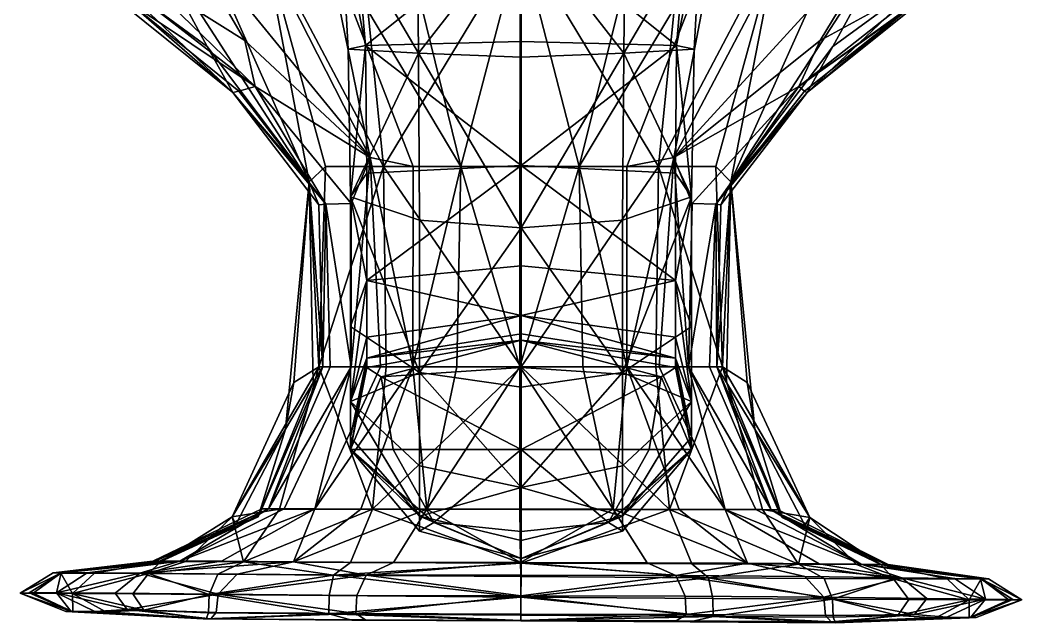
# Model space of a CAD drawing. Extents: x -114 to 115, y -117 to 399.
# Drawn here: x -82.6 to 82.6, y -116.7 to -17.3 of the extents above; entities that cross this region are included whole.
import ezdxf

# ---------------------------------------------------------------- set-up
doc = ezdxf.new("R2010")
doc.units = 0

msp = doc.modelspace()

# ---------------------------------------------------------------- linework, layer by layer
for points in [[(-67.986603, -9.791856, 30.166765), (-63.958908, 0.946585, 60.791763), (-51.771652, -21.704683, 32.948952)], [(-34.936455, -44.01915, 42.654297), (-63.958908, 0.946585, 60.791763), (-53.311531, -2.753793, 72.4916)], [(-34.936455, -44.01915, 42.654297), (-51.771652, -21.704683, 32.948952), (-63.958908, 0.946585, 60.791763)], [(-62.940247, -9.775949, -56.202873), (-45.552879, -20.686113, -60.805153), (-57.686508, 0.145743, -77.430885)], [(-24.865837, -39.960831, -68.471596), (-57.686508, 0.145743, -77.430885), (-45.552879, -20.686113, -60.805153)], [(-24.865837, -39.960831, -68.471596), (-43.760002, -2.953996, -84.325294), (-57.686508, 0.145743, -77.430885)], [(25.178846, -39.960815, -68.471611), (61.96455, 0.145743, -77.430885), (44.673218, -2.953996, -84.325294)], [(25.178846, -39.960815, -68.471611), (49.302681, -20.686098, -60.805153), (61.96455, 0.145743, -77.430885)], [(34.60144, -44.01915, 42.654297), (63.757015, 0.946585, 60.791763), (51.418335, -21.704683, 32.948952)], [(34.60144, -44.01915, 42.654297), (53.130806, -2.753793, 72.4916), (63.757015, 0.946585, 60.791763)], [(69.275421, -9.775949, -56.202873), (61.96455, 0.145743, -77.430885), (49.302681, -20.686098, -60.805153)], [(67.674797, -9.791856, 30.166769), (51.418335, -21.704683, 32.948952), (63.757015, 0.946585, 60.791763)], [(-25.640217, -21.509142, 56.011833), (-29.69175, -1.052636, 71.161079), (-27.400951, -1.052636, 56.055855)], [(-25.640217, -21.509142, 56.011833), (-28.517925, -22.152636, 71.039177), (-29.69175, -1.052636, 71.161079)], [(-16.941032, -22.796144, 86.066528), (-29.69175, -1.052636, 71.161079), (-28.517925, -22.152636, 71.039177)], [(-16.941032, -22.796144, 86.066528), (-17.136669, -1.052636, 86.266304), (-29.69175, -1.052636, 71.161079)], [(-25.640217, -21.509142, 56.011833), (-27.400951, -1.052636, 56.055855), (0.000002, -1.052636, 51.020775)], [(-25.640217, -21.509142, 56.011833), (0.000002, -1.052636, 51.020775), (0.000002, -20.865633, 51.054634)], [(-16.941032, -22.796144, 86.066528), (0.000002, -1.052636, 91.301376), (-17.136669, -1.052636, 86.266304)], [(-16.941032, -22.796144, 86.066528), (0.000002, -23.439653, 91.02372), (0.000002, -1.052636, 91.301376)], [(25.640221, -21.509142, 56.011833), (0.000002, -1.052636, 51.020775), (27.400955, -1.052636, 56.055855)], [(25.640221, -21.509142, 56.011833), (0.000002, -20.865633, 51.054634), (0.000002, -1.052636, 51.020775)], [(16.941036, -22.79616, 86.066528), (0.000002, -1.052636, 91.301376), (0.000002, -23.439653, 91.02372)], [(16.941036, -22.79616, 86.066528), (17.136673, -1.052636, 86.266304), (0.000002, -1.052636, 91.301376)], [(16.941036, -22.79616, 86.066528), (29.691751, -1.052636, 71.161079), (17.136673, -1.052636, 86.266304)], [(16.941036, -22.79616, 86.066528), (28.517927, -22.152636, 71.039177), (29.691751, -1.052636, 71.161079)], [(25.640221, -21.509142, 56.011833), (29.691751, -1.052636, 71.161079), (28.517927, -22.152636, 71.039177)], [(25.640221, -21.509142, 56.011833), (27.400955, -1.052636, 56.055855), (29.691751, -1.052636, 71.161079)], [(-34.936455, -44.01915, 42.654297), (-53.311531, -2.753793, 72.4916), (-42.511429, -3.98726, 91.37249)], [(-24.865837, -39.960831, -68.471596), (-32.281612, -3.98726, -86.623436), (-43.760002, -2.953996, -84.325294)], [(25.178846, -39.960815, -68.471611), (44.673218, -2.953996, -84.325294), (32.073208, -3.98726, -86.623436)], [(34.60144, -44.01915, 42.654297), (42.407227, -3.98726, 91.372498), (53.130806, -2.753793, 72.4916)], [(-22.704212, -41.467758, 94.939468), (-42.511429, -3.98726, 91.37249), (-26.445335, -3.987252, 108.226051)], [(-34.936455, -44.01915, 42.654297), (-42.511429, -3.98726, 91.37249), (-32.254761, -41.467758, 75.552765)], [(-22.704212, -41.467758, 94.939468), (-32.254761, -41.467758, 75.552765), (-42.511429, -3.98726, 91.37249)], [(-9.917747, -41.467758, -76.856255), (-19.110088, -3.987252, -86.623436), (-32.281612, -3.98726, -86.623436)], [(-9.917747, -41.467758, -76.856255), (-32.281612, -3.98726, -86.623436), (-17.784542, -41.467758, -76.856255)], [(-24.865837, -39.960831, -68.471596), (-17.784542, -41.467758, -76.856255), (-32.281612, -3.98726, -86.623436)], [(-22.704212, -41.467758, 94.939468), (-26.445335, -3.987252, 108.226051), (0.000002, -3.987245, 113.843903)], [(-22.704212, -41.467758, 94.939468), (0.000002, -3.987245, 113.843903), (-0.0005, -41.467758, 100.6548)], [(-9.917747, -41.467758, -76.856255), (-0.1042, -3.98726, -86.623436), (-19.110088, -3.987252, -86.623436)], [(-9.917747, -41.467758, -76.856255), (-0.182642, -41.467758, -76.856255), (-0.1042, -3.98726, -86.623436)], [(9.55246, -41.467758, -76.856255), (-0.1042, -3.98726, -86.623436), (-0.182642, -41.467758, -76.856255)], [(9.55246, -41.467758, -76.856255), (18.901688, -3.987252, -86.623436), (-0.1042, -3.98726, -86.623436)], [(22.67716, -41.467743, 94.939468), (-0.0005, -41.467758, 100.6548), (0.000002, -3.987245, 113.843903)], [(22.67716, -41.467743, 94.939468), (0.000002, -3.987245, 113.843903), (26.419289, -3.987252, 108.226051)], [(9.55246, -41.467758, -76.856255), (32.073208, -3.98726, -86.623436), (18.901688, -3.987252, -86.623436)], [(9.55246, -41.467758, -76.856255), (17.419256, -41.467758, -76.856255), (32.073208, -3.98726, -86.623436)], [(25.178846, -39.960815, -68.471611), (32.073208, -3.98726, -86.623436), (17.419256, -41.467758, -76.856255)], [(22.67716, -41.467743, 94.939468), (26.419289, -3.987252, 108.226051), (42.407227, -3.98726, 91.372498)], [(22.67716, -41.467743, 94.939468), (42.407227, -3.98726, 91.372498), (32.097458, -41.467758, 75.552773)], [(34.60144, -44.01915, 42.654297), (32.097458, -41.467758, 75.552773), (42.407227, -3.98726, 91.372498)], [(-67.986603, -9.791856, 30.166765), (-47.563583, -29.275286, 2.413481), (-65.703171, -14.707017, 1.813986)], [(-67.986603, -9.791856, 30.166765), (-51.771652, -21.704683, 32.948952), (-47.563583, -29.275286, 2.413481)], [(-62.940247, -9.775949, -56.202873), (-63.614647, -12.982881, -44.860825), (-43.843048, -28.300219, -44.945259)], [(-62.940247, -9.775949, -56.202873), (-43.843048, -28.300219, -44.945259), (-45.552879, -20.686113, -60.805153)], [(69.275421, -9.775949, -56.202873), (45.825768, -28.300219, -44.945274), (67.372581, -12.982865, -44.860832)], [(69.275421, -9.775949, -56.202873), (49.302681, -20.686098, -60.805153), (45.825768, -28.300219, -44.945274)], [(67.674797, -9.791856, 30.166769), (47.159798, -29.27527, 2.413481), (51.418335, -21.704683, 32.948952)], [(67.674797, -9.791856, 30.166769), (65.357986, -14.707002, 1.813993), (47.159798, -29.27527, 2.413481)], [(-64.761452, -14.362687, -26.146639), (-43.843048, -28.300219, -44.945259), (-63.614647, -12.982881, -44.860825)], [(65.274574, -14.362672, -26.146639), (67.372581, -12.982865, -44.860832), (45.825768, -28.300219, -44.945274)], [(-64.761452, -14.362687, -26.146639), (-65.703171, -14.707017, 1.813986), (-47.563583, -29.275286, 2.413481)], [(-64.761452, -14.362687, -26.146639), (-46.524216, -29.046633, -25.367105), (-43.843048, -28.300219, -44.945259)], [(-64.761452, -14.362687, -26.146639), (-47.563583, -29.275286, 2.413481), (-46.524216, -29.046633, -25.367105)], [(65.274574, -14.362672, -26.146639), (45.825768, -28.300219, -44.945274), (46.717056, -29.046618, -25.367113)], [(65.274574, -14.362672, -26.146639), (46.717056, -29.046618, -25.367113), (47.159798, -29.27527, 2.413481)], [(65.274574, -14.362672, -26.146639), (47.159798, -29.27527, 2.413481), (65.357986, -14.707002, 1.813993)], [(-24.865837, -39.960831, -68.471596), (-45.552879, -20.686113, -60.805153), (-43.843048, -28.300219, -44.945259)], [(-25.640217, -21.509142, 56.011833), (0.000002, -20.865633, 51.054634), (0.000002, -41.304596, 51.156189)], [(25.640221, -21.509142, 56.011833), (0.000002, -41.304596, 51.156189), (0.000002, -20.865633, 51.054634)], [(25.178846, -39.960815, -68.471611), (45.825768, -28.300219, -44.945274), (49.302681, -20.686098, -60.805153)], [(-34.936455, -44.01915, 42.654297), (-47.563583, -29.275286, 2.413481), (-51.771652, -21.704683, 32.948952)], [(-25.640217, -21.509142, 56.011833), (-28.126652, -46.452637, 70.67347), (-28.517925, -22.152636, 71.039177)], [(-16.941032, -22.796144, 86.066528), (-28.517925, -22.152636, 71.039177), (-28.126652, -46.452637, 70.67347)], [(-25.640217, -21.509142, 56.011833), (-25.44458, -42.591629, 56.035511), (-28.126652, -46.452637, 70.67347)], [(-16.941032, -22.796144, 86.066528), (-28.126652, -46.452637, 70.67347), (-16.745392, -50.313644, 85.311432)], [(-25.640217, -21.509142, 56.011833), (0.000002, -41.304596, 51.156189), (-25.44458, -42.591629, 56.035511)], [(-16.941032, -22.796144, 86.066528), (0.000002, -51.600662, 90.190758), (0.000002, -23.439653, 91.02372)], [(-16.941032, -22.796144, 86.066528), (-16.745392, -50.313644, 85.311432), (0.000002, -51.600662, 90.190758)], [(25.640221, -21.509142, 56.011833), (25.444582, -42.591614, 56.035511), (0.000002, -41.304596, 51.156189)], [(16.941036, -22.79616, 86.066528), (0.000002, -51.600662, 90.190758), (16.745398, -50.313644, 85.311432)], [(16.941036, -22.79616, 86.066528), (0.000002, -23.439653, 91.02372), (0.000002, -51.600662, 90.190758)], [(16.941036, -22.79616, 86.066528), (16.745398, -50.313644, 85.311432), (28.126654, -46.452621, 70.673477)], [(16.941036, -22.79616, 86.066528), (28.126654, -46.452621, 70.673477), (28.517927, -22.152636, 71.039177)], [(25.640221, -21.509142, 56.011833), (28.126654, -46.452621, 70.673477), (25.444582, -42.591614, 56.035511)], [(25.640221, -21.509142, 56.011833), (28.517927, -22.152636, 71.039177), (28.126654, -46.452621, 70.673477)], [(34.60144, -44.01915, 42.654297), (51.418335, -21.704683, 32.948952), (47.159798, -29.27527, 2.413481)], [(-32.224953, -47.667862, -26.442247), (-46.524216, -29.046633, -25.367105), (-47.563583, -29.275286, 2.413481)], [(-34.936455, -44.01915, 42.654297), (-33.34914, -47.789764, 3.636595), (-47.563583, -29.275286, 2.413481)], [(-32.224953, -47.667862, -26.442247), (-47.563583, -29.275286, 2.413481), (-33.34914, -47.789764, 3.636595)], [(-32.224953, -47.667862, -26.442247), (-43.843048, -28.300219, -44.945259), (-46.524216, -29.046633, -25.367105)], [(-24.865837, -39.960831, -68.471596), (-43.843048, -28.300219, -44.945259), (-28.022247, -47.546005, -49.362679)], [(-32.224953, -47.667862, -26.442247), (-28.022247, -47.546005, -49.362679), (-43.843048, -28.300219, -44.945259)], [(25.178846, -39.960815, -68.471611), (28.204742, -47.546005, -49.362679), (45.825768, -28.300219, -44.945274)], [(32.109131, -47.667877, -26.442255), (45.825768, -28.300219, -44.945274), (28.204742, -47.546005, -49.362679)], [(32.109131, -47.667877, -26.442255), (46.717056, -29.046618, -25.367113), (45.825768, -28.300219, -44.945274)], [(32.109131, -47.667877, -26.442255), (47.159798, -29.27527, 2.413481), (46.717056, -29.046618, -25.367113)], [(32.109131, -47.667877, -26.442255), (32.935005, -47.789749, 3.636587), (47.159798, -29.27527, 2.413481)], [(34.60144, -44.01915, 42.654297), (47.159798, -29.27527, 2.413481), (32.935005, -47.789749, 3.636587)], [(-24.865837, -39.960831, -68.471596), (-28.034966, -74.486206, -59.196129), (-23.190495, -74.486191, -82.540886)], [(-24.865837, -39.960831, -68.471596), (-28.022247, -47.546005, -49.362679), (-28.034966, -74.486206, -59.196129)], [(-25.444576, -60.275909, 54.163071), (-25.44458, -42.591629, 56.035511), (0.000002, -41.304596, 51.156189)], [(-25.444576, -60.275909, 54.163071), (0.000002, -41.304596, 51.156189), (0.000002, -57.863541, 50.5401)], [(-24.865837, -39.960831, -68.471596), (-17.83176, -74.486191, -90.322472), (-17.784542, -41.467758, -76.856255)], [(-24.865837, -39.960831, -68.471596), (-23.190495, -74.486191, -82.540886), (-17.83176, -74.486191, -90.322472)], [(25.444582, -60.275894, 54.163078), (0.000002, -41.304596, 51.156189), (25.444582, -42.591614, 56.035511)], [(25.444582, -60.275894, 54.163078), (0.000002, -57.863541, 50.5401), (0.000002, -41.304596, 51.156189)], [(25.178846, -39.960815, -68.471611), (17.412628, -74.486191, -90.322472), (22.771362, -74.486191, -82.540886)], [(25.178846, -39.960815, -68.471611), (17.419256, -41.467758, -76.856255), (17.412628, -74.486191, -90.322472)], [(25.178846, -39.960815, -68.471611), (22.771362, -74.486191, -82.540886), (27.615831, -74.486206, -59.196129)], [(25.178846, -39.960815, -68.471611), (27.615831, -74.486206, -59.196129), (28.204742, -47.546005, -49.362679)], [(-34.936455, -44.01915, 42.654297), (-32.254761, -41.467758, 75.552765), (-33.343906, -74.486176, 80.68602)], [(-22.704212, -41.467758, 94.939468), (-33.343906, -74.486176, 80.68602), (-32.254761, -41.467758, 75.552765)], [(-22.704212, -41.467758, 94.939468), (-22.255215, -74.486176, 98.124458), (-33.343906, -74.486176, 80.68602)], [(-25.444576, -60.275909, 54.163071), (-28.126652, -46.452637, 70.67347), (-25.44458, -42.591629, 56.035511)], [(-22.704212, -41.467758, 94.939468), (-0.002003, -74.486191, 103.937271), (-22.255215, -74.486176, 98.124458)], [(-22.704212, -41.467758, 94.939468), (-0.0005, -41.467758, 100.6548), (-0.002003, -74.486191, 103.937271)], [(-9.917747, -41.467758, -76.856255), (-17.83176, -74.486191, -90.322472), (-10.618279, -74.486176, -90.322472)], [(-9.917747, -41.467758, -76.856255), (-17.784542, -41.467758, -76.856255), (-17.83176, -74.486191, -90.322472)], [(-9.917747, -41.467758, -76.856255), (-10.618279, -74.486176, -90.322472), (-0.209566, -74.486191, -90.322472)], [(-9.917747, -41.467758, -76.856255), (-0.209566, -74.486191, -90.322472), (-0.182642, -41.467758, -76.856255)], [(9.55246, -41.467758, -76.856255), (-0.209566, -74.486191, -90.322472), (10.199148, -74.486176, -90.322472)], [(9.55246, -41.467758, -76.856255), (-0.182642, -41.467758, -76.856255), (-0.209566, -74.486191, -90.322472)], [(22.67716, -41.467743, 94.939468), (-0.002003, -74.486191, 103.937271), (-0.0005, -41.467758, 100.6548)], [(22.67716, -41.467743, 94.939468), (22.225157, -74.486176, 98.124458), (-0.002003, -74.486191, 103.937271)], [(9.55246, -41.467758, -76.856255), (17.412628, -74.486191, -90.322472), (17.419256, -41.467758, -76.856255)], [(9.55246, -41.467758, -76.856255), (10.199148, -74.486176, -90.322472), (17.412628, -74.486191, -90.322472)], [(22.67716, -41.467743, 94.939468), (33.235703, -74.486176, 80.68602), (22.225157, -74.486176, 98.124458)], [(22.67716, -41.467743, 94.939468), (32.097458, -41.467758, 75.552773), (33.235703, -74.486176, 80.68602)], [(25.444582, -60.275894, 54.163078), (25.444582, -42.591614, 56.035511), (28.126654, -46.452621, 70.673477)], [(34.60144, -44.01915, 42.654297), (33.235703, -74.486176, 80.68602), (32.097458, -41.467758, 75.552773)], [(-34.936455, -44.01915, 42.654297), (-38.843468, -84.748642, 47.7174), (-34.272823, -77.051804, 29.050688)], [(-34.936455, -44.01915, 42.654297), (-37.472015, -77.051788, 60.818233), (-38.843468, -84.748642, 47.7174)], [(-34.936455, -44.01915, 42.654297), (-33.343906, -74.486176, 80.68602), (-37.472015, -77.051788, 60.818233)], [(-34.936455, -44.01915, 42.654297), (-32.698483, -74.486176, 2.469145), (-33.34914, -47.789764, 3.636595)], [(-34.936455, -44.01915, 42.654297), (-34.272823, -77.051804, 29.050688), (-32.698483, -74.486176, 2.469145)], [(34.60144, -44.01915, 42.654297), (32.279354, -74.486176, 2.469145), (33.887951, -77.051788, 29.050688)], [(34.60144, -44.01915, 42.654297), (32.935005, -47.789749, 3.636587), (32.279354, -74.486176, 2.469145)], [(34.60144, -44.01915, 42.654297), (37.268234, -77.051788, 60.818233), (33.235703, -74.486176, 80.68602)], [(34.60144, -44.01915, 42.654297), (33.887951, -77.051788, 29.050688), (38.561378, -84.748642, 47.7174)], [(34.60144, -44.01915, 42.654297), (38.561378, -84.748642, 47.7174), (37.268234, -77.051788, 60.818233)], [(-32.224953, -47.667862, -26.442247), (-33.34914, -47.789764, 3.636595), (-32.698483, -74.486176, 2.469145)], [(-32.224953, -47.667862, -26.442247), (-32.698483, -74.486176, 2.469145), (-31.494514, -74.486191, -28.216646)], [(-32.224953, -47.667862, -26.442247), (-28.034966, -74.486206, -59.196129), (-28.022247, -47.546005, -49.362679)], [(-32.224953, -47.667862, -26.442247), (-31.494514, -74.486191, -28.216646), (-28.034966, -74.486206, -59.196129)], [(-25.444576, -60.275909, 54.163071), (-28.126648, -67.836304, 67.233177), (-28.126652, -46.452637, 70.67347)], [(-16.745392, -75.396713, 80.303284), (-28.126652, -46.452637, 70.67347), (-28.126648, -67.836304, 67.233177)], [(-16.745392, -75.396713, 80.303284), (-16.745392, -50.313644, 85.311432), (-28.126652, -46.452637, 70.67347)], [(16.745398, -75.396713, 80.303284), (28.126654, -46.452621, 70.673477), (16.745398, -50.313644, 85.311432)], [(16.745398, -75.396713, 80.303284), (28.126654, -67.836304, 67.233177), (28.126654, -46.452621, 70.673477)], [(25.444582, -60.275894, 54.163078), (28.126654, -46.452621, 70.673477), (28.126654, -67.836304, 67.233177)], [(32.109131, -47.667877, -26.442255), (28.204742, -47.546005, -49.362679), (27.615831, -74.486206, -59.196129)], [(32.109131, -47.667877, -26.442255), (27.615831, -74.486206, -59.196129), (31.07538, -74.486191, -28.216646)], [(32.109131, -47.667877, -26.442255), (31.07538, -74.486191, -28.216646), (32.279354, -74.486176, 2.469145)], [(32.109131, -47.667877, -26.442255), (32.279354, -74.486176, 2.469145), (32.935005, -47.789749, 3.636587)], [(-16.745392, -75.396713, 80.303284), (0.000002, -51.600662, 90.190758), (-16.745392, -50.313644, 85.311432)], [(16.745398, -75.396713, 80.303284), (16.745398, -50.313644, 85.311432), (0.000002, -51.600662, 90.190758)], [(-16.745392, -75.396713, 80.303284), (0.000002, -77.809067, 83.926254), (0.000002, -51.600662, 90.190758)], [(16.745398, -75.396713, 80.303284), (0.000002, -51.600662, 90.190758), (0.000002, -77.809067, 83.926254)], [(-25.444576, -60.275909, 54.163071), (0.000002, -57.863541, 50.5401), (0, -66.036316, 48.421005)], [(25.444582, -60.275894, 54.163078), (0, -66.036316, 48.421005), (0.000002, -57.863541, 50.5401)], [(-25.444576, -60.275909, 54.163071), (-28.126648, -80.187286, 57.887497), (-28.126648, -67.836304, 67.233177)], [(-25.444576, -60.275909, 54.163071), (-25.44458, -69.574081, 50.787628), (-28.126648, -80.187286, 57.887497)], [(-25.444576, -60.275909, 54.163071), (0, -66.036316, 48.421005), (-25.44458, -69.574081, 50.787628)], [(25.444582, -60.275894, 54.163078), (25.444582, -69.574081, 50.787636), (0, -66.036316, 48.421005)], [(25.444582, -60.275894, 54.163078), (28.126652, -80.187302, 57.887505), (25.444582, -69.574081, 50.787636)], [(25.444582, -60.275894, 54.163078), (28.126654, -67.836304, 67.233177), (28.126652, -80.187302, 57.887505)], [(-25.44458, -73.054245, 41.168732), (0, -66.036316, 48.421005), (0, -69.034653, 39.980583)], [(-25.44458, -73.054245, 41.168732), (-25.44458, -69.574081, 50.787628), (0, -66.036316, 48.421005)], [(25.44458, -73.054245, 41.168732), (0, -66.036316, 48.421005), (25.444582, -69.574081, 50.787636)], [(25.44458, -73.054245, 41.168732), (0, -69.034653, 39.980583), (0, -66.036316, 48.421005)], [(-16.745392, -75.396713, 80.303284), (-28.126648, -67.836304, 67.233177), (-28.126648, -80.187286, 57.887497)], [(-25.44458, -73.054245, 41.168732), (0, -69.034653, 39.980583), (0, -70.070129, 20.400476)], [(25.44458, -73.054245, 41.168732), (0, -70.070129, 20.400476), (0, -69.034653, 39.980583)], [(16.745398, -75.396713, 80.303284), (28.126652, -80.187302, 57.887505), (28.126654, -67.836304, 67.233177)], [(-25.44458, -73.054245, 41.168732), (-28.126648, -80.187286, 57.887497), (-25.44458, -69.574081, 50.787628)], [(-25.44458, -73.054245, 41.168732), (0, -70.070129, 20.400476), (-25.44458, -74.571594, 20.410154)], [(-23.100689, -76.108154, 3.646757), (-25.44458, -74.571594, 20.410154), (0, -70.070129, 20.400476)], [(-23.100689, -76.108154, 3.646757), (0, -70.070129, 20.400476), (0.000002, -74.612152, 1.547705)], [(25.44458, -73.054245, 41.168732), (25.444582, -74.571609, 20.410158), (0, -70.070129, 20.400476)], [(23.100695, -76.108154, 3.646757), (0, -70.070129, 20.400476), (25.444582, -74.571609, 20.410158)], [(23.100695, -76.108154, 3.646757), (0.000002, -74.612152, 1.547705), (0, -70.070129, 20.400476)], [(25.44458, -73.054245, 41.168732), (25.444582, -69.574081, 50.787636), (28.126652, -80.187302, 57.887505)], [(-25.44458, -73.054245, 41.168732), (-28.126648, -86.076813, 42.376236), (-28.126648, -80.187286, 57.887497)], [(-25.44458, -73.054245, 41.168732), (-28.126648, -88.076019, 20.439192), (-28.126648, -86.076813, 42.376236)], [(-25.44458, -73.054245, 41.168732), (-25.44458, -74.571594, 20.410154), (-28.126648, -88.076019, 20.439192)], [(25.44458, -73.054245, 41.168732), (28.126652, -80.187302, 57.887505), (28.126654, -86.076828, 42.376244)], [(25.44458, -73.054245, 41.168732), (28.126654, -88.076035, 20.439196), (25.444582, -74.571609, 20.410158)], [(25.44458, -73.054245, 41.168732), (28.126654, -86.076828, 42.376244), (28.126654, -88.076035, 20.439196)], [(-47.663139, -99.187805, 74.619492), (-33.343906, -74.486176, 80.68602), (-39.830139, -97.916183, 94.284012)], [(-47.663139, -99.187805, 74.619492), (-37.472015, -77.051788, 60.818233), (-33.343906, -74.486176, 80.68602)], [(-43.376373, -99.172836, 27.523909), (-32.698483, -74.486176, 2.469145), (-34.272823, -77.051804, 29.050688)], [(-43.376373, -99.172836, 27.523909), (-42.769844, -97.8862, 0.851507), (-32.698483, -74.486176, 2.469145)], [(-41.632919, -97.884644, -30.684961), (-32.698483, -74.486176, 2.469145), (-42.769844, -97.8862, 0.851507)], [(-41.632919, -97.884644, -30.684961), (-31.494514, -74.486191, -28.216646), (-32.698483, -74.486176, 2.469145)], [(-41.632919, -97.884644, -30.684961), (-28.034966, -74.486206, -59.196129), (-31.494514, -74.486191, -28.216646)], [(-41.632919, -97.884644, -30.684961), (-39.063362, -97.883087, -69.967232), (-28.034966, -74.486206, -59.196129)], [(-24.504818, -97.942413, 109.494904), (-39.830139, -97.916183, 94.284012), (-33.343906, -74.486176, 80.68602)], [(-34.011295, -97.897644, -101.74279), (-28.034966, -74.486206, -59.196129), (-39.063362, -97.883087, -69.967232)], [(-34.011295, -97.897644, -101.74279), (-17.83176, -74.486191, -90.322472), (-23.190495, -74.486191, -82.540886)], [(-34.011295, -97.897644, -101.74279), (-26.417858, -97.912186, -111.684471), (-17.83176, -74.486191, -90.322472)], [(-34.011295, -97.897644, -101.74279), (-23.190495, -74.486191, -82.540886), (-28.034966, -74.486206, -59.196129)], [(-24.504818, -97.942413, 109.494904), (-33.343906, -74.486176, 80.68602), (-22.255215, -74.486176, 98.124458)], [(-23.100689, -76.108154, 3.646757), (-28.126648, -88.076019, 20.439192), (-25.44458, -74.571594, 20.410154)], [(-16.745392, -75.396713, 80.303284), (-28.126648, -80.187286, 57.887497), (-16.745392, -90.800507, 64.987366)], [(-15.562309, -97.927414, -111.684547), (-17.83176, -74.486191, -90.322472), (-26.417858, -97.912186, -111.684471)], [(-24.504818, -97.942413, 109.494904), (-22.255215, -74.486176, 98.124458), (-0.002003, -74.486191, 103.937271)], [(-24.504818, -97.942413, 109.494904), (-0.002003, -74.486191, 103.937271), (-0.003626, -97.968674, 115.125923)], [(-23.100689, -76.108154, 3.646757), (0.000002, -74.612152, 1.547705), (0.000004, -88.130096, -4.710749)], [(-15.562309, -97.927414, -111.684547), (-10.618279, -74.486176, -90.322472), (-17.83176, -74.486191, -90.322472)], [(-16.745392, -75.396713, 80.303284), (0.000002, -94.338272, 67.353996), (0.000002, -77.809067, 83.926254)], [(-16.745392, -75.396713, 80.303284), (-16.745392, -90.800507, 64.987366), (0.000002, -94.338272, 67.353996)], [(-15.562309, -97.927414, -111.684547), (-0.209566, -74.486191, -90.322472), (-10.618279, -74.486176, -90.322472)], [(-15.562309, -97.927414, -111.684547), (-0.184599, -97.942657, -111.684624), (-0.209566, -74.486191, -90.322472)], [(15.193233, -97.957916, -111.6847), (10.199148, -74.486176, -90.322472), (-0.209566, -74.486191, -90.322472)], [(15.193233, -97.957916, -111.6847), (-0.209566, -74.486191, -90.322472), (-0.184599, -97.942657, -111.684624)], [(24.48316, -97.991486, 109.497223), (-0.003626, -97.968674, 115.125923), (-0.002003, -74.486191, 103.937271)], [(24.48316, -97.991486, 109.497223), (-0.002003, -74.486191, 103.937271), (22.225157, -74.486176, 98.124458)], [(23.100695, -76.108154, 3.646757), (0.000004, -88.130096, -4.710749), (0.000002, -74.612152, 1.547705)], [(16.745398, -75.396713, 80.303284), (0.000002, -94.338272, 67.353996), (16.745398, -90.800522, 64.987373)], [(16.745398, -75.396713, 80.303284), (0.000002, -77.809067, 83.926254), (0.000002, -94.338272, 67.353996)], [(15.193233, -97.957916, -111.6847), (17.412628, -74.486191, -90.322472), (10.199148, -74.486176, -90.322472)], [(15.193233, -97.957916, -111.6847), (26.048904, -97.973145, -111.684792), (17.412628, -74.486191, -90.322472)], [(16.745398, -75.396713, 80.303284), (16.745398, -90.800522, 64.987373), (28.126652, -80.187302, 57.887505)], [(33.64204, -97.993713, -101.745872), (17.412628, -74.486191, -90.322472), (26.048904, -97.973145, -111.684792)], [(33.64204, -97.993713, -101.745872), (22.771362, -74.486191, -82.540886), (17.412628, -74.486191, -90.322472)], [(24.48316, -97.991486, 109.497223), (22.225157, -74.486176, 98.124458), (33.235703, -74.486176, 80.68602)], [(33.64204, -97.993713, -101.745872), (27.615831, -74.486206, -59.196129), (22.771362, -74.486191, -82.540886)], [(23.100695, -76.108154, 3.646757), (25.444582, -74.571609, 20.410158), (28.126654, -88.076035, 20.439196)], [(24.48316, -97.991486, 109.497223), (33.235703, -74.486176, 80.68602), (39.794071, -98.014343, 94.288643)], [(41.26408, -98.020157, -30.690256), (31.07538, -74.486191, -28.216646), (27.615831, -74.486206, -59.196129)], [(41.26408, -98.020157, -30.690256), (27.615831, -74.486206, -59.196129), (38.693802, -98.014252, -69.973061)], [(33.64204, -97.993713, -101.745872), (38.693802, -98.014252, -69.973061), (27.615831, -74.486206, -59.196129)], [(41.26408, -98.020157, -30.690256), (32.279354, -74.486176, 2.469145), (31.07538, -74.486191, -28.216646)], [(43.037163, -99.308578, 27.524343), (32.279354, -74.486176, 2.469145), (42.401722, -98.026001, 0.846777)], [(43.037163, -99.308578, 27.524343), (33.887951, -77.051788, 29.050688), (32.279354, -74.486176, 2.469145)], [(41.26408, -98.020157, -30.690256), (42.401722, -98.026001, 0.846777), (32.279354, -74.486176, 2.469145)], [(47.593315, -99.302734, 74.624611), (33.235703, -74.486176, 80.68602), (37.268234, -77.051788, 60.818233)], [(47.593315, -99.302734, 74.624611), (39.794071, -98.014343, 94.288643), (33.235703, -74.486176, 80.68602)], [(-47.663139, -99.187805, 74.619492), (-38.843468, -84.748642, 47.7174), (-37.472015, -77.051788, 60.818233)], [(-43.376373, -99.172836, 27.523909), (-34.272823, -77.051804, 29.050688), (-38.843468, -84.748642, 47.7174)], [(-23.100689, -76.108154, 3.646757), (-21.094986, -88.116592, 1.576742), (-28.126648, -88.076019, 20.439192)], [(-23.100689, -76.108154, 3.646757), (0.000004, -88.130096, -4.710749), (-21.094986, -88.116592, 1.576742)], [(23.100695, -76.108154, 3.646757), (21.094992, -88.116592, 1.576742), (0.000004, -88.130096, -4.710749)], [(23.100695, -76.108154, 3.646757), (28.126654, -88.076035, 20.439196), (21.094992, -88.116592, 1.576742)], [(43.037163, -99.308578, 27.524343), (38.561378, -84.748642, 47.7174), (33.887951, -77.051788, 29.050688)], [(47.593315, -99.302734, 74.624611), (37.268234, -77.051788, 60.818233), (38.561378, -84.748642, 47.7174)], [(-16.745392, -99.099365, 43.583748), (-28.126648, -80.187286, 57.887497), (-28.126648, -86.076813, 42.376236)], [(-16.745392, -99.099365, 43.583748), (-16.745392, -90.800507, 64.987366), (-28.126648, -80.187286, 57.887497)], [(16.745399, -99.099365, 43.583748), (28.126652, -80.187302, 57.887505), (16.745398, -90.800522, 64.987373)], [(16.745399, -99.099365, 43.583748), (28.126654, -86.076828, 42.376244), (28.126652, -80.187302, 57.887505)], [(-47.663139, -99.187805, 74.619492), (-47.020744, -100.459473, 52.321526), (-38.843468, -84.748642, 47.7174)], [(-43.376373, -99.172836, 27.523909), (-38.843468, -84.748642, 47.7174), (-47.020744, -100.459473, 52.321526)], [(47.593315, -99.302734, 74.624611), (38.561378, -84.748642, 47.7174), (46.813805, -100.591125, 52.327133)], [(43.037163, -99.308578, 27.524343), (46.813805, -100.591125, 52.327133), (38.561378, -84.748642, 47.7174)], [(-16.745392, -99.099365, 43.583748), (-28.126648, -86.076813, 42.376236), (-28.126648, -88.076019, 20.439192)], [(16.745399, -99.099365, 43.583748), (28.126654, -88.076035, 20.439196), (28.126654, -86.076828, 42.376244)], [(-16.745392, -99.099365, 43.583748), (-28.126648, -88.076019, 20.439192), (-16.745392, -101.58046, 20.468229)], [(-14.401505, -100.116013, 3.698378), (-28.126648, -88.076019, 20.439192), (-21.094986, -88.116592, 1.576742)], [(-14.401505, -100.116013, 3.698378), (-16.745392, -101.58046, 20.468229), (-28.126648, -88.076019, 20.439192)], [(-14.401505, -100.116013, 3.698378), (-21.094986, -88.116592, 1.576742), (0.000004, -88.130096, -4.710749)], [(-14.401505, -100.116013, 3.698378), (0.000004, -88.130096, -4.710749), (0.000006, -101.621002, 1.605772)], [(14.401515, -100.116013, 3.698378), (0.000004, -88.130096, -4.710749), (21.094992, -88.116592, 1.576742)], [(14.401515, -100.116013, 3.698378), (0.000006, -101.621002, 1.605772), (0.000004, -88.130096, -4.710749)], [(14.401515, -100.116013, 3.698378), (28.126654, -88.076035, 20.439196), (16.745399, -101.58046, 20.468237)], [(14.401515, -100.116013, 3.698378), (21.094992, -88.116592, 1.576742), (28.126654, -88.076035, 20.439196)], [(16.745399, -99.099365, 43.583748), (16.745399, -101.58046, 20.468237), (28.126654, -88.076035, 20.439196)], [(-16.745392, -99.099365, 43.583748), (0.000002, -94.338272, 67.353996), (-16.745392, -90.800507, 64.987366)], [(16.745399, -99.099365, 43.583748), (16.745398, -90.800522, 64.987373), (0.000002, -94.338272, 67.353996)], [(-16.745392, -99.099365, 43.583748), (0.000004, -103.118958, 44.771896), (0.000002, -94.338272, 67.353996)], [(16.745399, -99.099365, 43.583748), (0.000002, -94.338272, 67.353996), (0.000004, -103.118958, 44.771896)], [(-41.632919, -97.884644, -30.684961), (-60.721436, -106.511444, 0.724035), (-59.613396, -106.504929, -33.513939)], [(-41.632919, -97.884644, -30.684961), (-42.769844, -97.8862, 0.851507), (-60.721436, -106.511444, 0.724035)], [(-43.376373, -99.172836, 27.523909), (-60.721436, -106.511444, 0.724035), (-42.769844, -97.8862, 0.851507)], [(-41.632919, -97.884644, -30.684961), (-59.613396, -106.504929, -33.513939), (-56.289581, -106.499023, -77.197578)], [(-41.632919, -97.884644, -30.684961), (-56.289581, -106.499023, -77.197578), (-39.063362, -97.883087, -69.967232)], [(-34.011295, -97.897644, -101.74279), (-39.063362, -97.883087, -69.967232), (-56.289581, -106.499023, -77.197578)], [(-34.011295, -97.897644, -101.74279), (-56.289581, -106.499023, -77.197578), (-49.385689, -106.525314, -113.502556)], [(-34.011295, -97.897644, -101.74279), (-49.385689, -106.525314, -113.502556), (-37.53743, -106.615372, -125.604637)], [(-47.663139, -99.187805, 74.619492), (-39.830139, -97.916183, 94.284012), (-45.764702, -106.631348, 103.85849)], [(-24.504818, -97.942413, 109.494904), (-45.764702, -106.631348, 103.85849), (-39.830139, -97.916183, 94.284012)], [(-24.504818, -97.942413, 109.494904), (-28.139084, -106.716553, 120.206528), (-45.764702, -106.631348, 103.85849)], [(-34.011295, -97.897644, -101.74279), (-37.53743, -106.615372, -125.604637), (-26.417858, -97.912186, -111.684471)], [(-15.562309, -97.927414, -111.684547), (-26.417858, -97.912186, -111.684471), (-37.53743, -106.615372, -125.604637)], [(-15.562309, -97.927414, -111.684547), (-37.53743, -106.615372, -125.604637), (-21.019688, -106.706833, -125.60511)], [(-24.504818, -97.942413, 109.494904), (-0.004482, -106.841293, 125.65538), (-28.139084, -106.716553, 120.206528)], [(-24.504818, -97.942413, 109.494904), (-0.003626, -97.968674, 115.125923), (-0.004482, -106.841293, 125.65538)], [(-15.562309, -97.927414, -111.684547), (-21.019688, -106.706833, -125.60511), (-0.107368, -106.737289, -125.605263)], [(-16.745392, -99.099365, 43.583748), (0.000004, -106.081924, 20.477907), (0.000004, -103.118958, 44.771896)], [(-16.745392, -99.099365, 43.583748), (-16.745392, -101.58046, 20.468229), (0.000004, -106.081924, 20.477907)], [(-15.562309, -97.927414, -111.684547), (-0.107368, -106.737289, -125.605263), (-0.184599, -97.942657, -111.684624)], [(15.193233, -97.957916, -111.6847), (-0.184599, -97.942657, -111.684624), (-0.107368, -106.737289, -125.605263)], [(15.193233, -97.957916, -111.6847), (-0.107368, -106.737289, -125.605263), (20.805193, -106.767792, -125.605446)], [(24.48316, -97.991486, 109.497223), (-0.004482, -106.841293, 125.65538), (-0.003626, -97.968674, 115.125923)], [(24.48316, -97.991486, 109.497223), (28.127354, -106.959244, 120.210426), (-0.004482, -106.841293, 125.65538)], [(16.745399, -99.099365, 43.583748), (0.000004, -106.081924, 20.477907), (16.745399, -101.58046, 20.468237)], [(16.745399, -99.099365, 43.583748), (0.000004, -103.118958, 44.771896), (0.000004, -106.081924, 20.477907)], [(15.193233, -97.957916, -111.6847), (37.323666, -106.859253, -125.605888), (26.048904, -97.973145, -111.684792)], [(15.193233, -97.957916, -111.6847), (20.805193, -106.767792, -125.605446), (37.323666, -106.859253, -125.605888)], [(24.48316, -97.991486, 109.497223), (45.744675, -107.024033, 103.877029), (28.127354, -106.959244, 120.210426)], [(24.48316, -97.991486, 109.497223), (39.794071, -98.014343, 94.288643), (45.744675, -107.024033, 103.877029)], [(33.64204, -97.993713, -101.745872), (26.048904, -97.973145, -111.684792), (37.323666, -106.859253, -125.605888)], [(33.64204, -97.993713, -101.745872), (56.07341, -107.023712, -77.220924), (38.693802, -98.014252, -69.973061)], [(33.64204, -97.993713, -101.745872), (49.171814, -106.961334, -113.509941), (56.07341, -107.023712, -77.220924)], [(33.64204, -97.993713, -101.745872), (37.323666, -106.859253, -125.605888), (49.171814, -106.961334, -113.509941)], [(41.26408, -98.020157, -30.690256), (38.693802, -98.014252, -69.973061), (56.07341, -107.023712, -77.220924)], [(47.593315, -99.302734, 74.624611), (45.744675, -107.024033, 103.877029), (39.794071, -98.014343, 94.288643)], [(41.26408, -98.020157, -30.690256), (60.511009, -107.070709, 0.705084), (42.401722, -98.026001, 0.846777)], [(41.26408, -98.020157, -30.690256), (59.396969, -107.056717, -33.546631), (60.511009, -107.070709, 0.705084)], [(41.26408, -98.020157, -30.690256), (56.07341, -107.023712, -77.220924), (59.396969, -107.056717, -33.546631)], [(43.037163, -99.308578, 27.524343), (42.401722, -98.026001, 0.846777), (60.511009, -107.070709, 0.705084)], [(-43.376373, -99.172836, 27.523909), (-60.398331, -106.522537, 29.33811), (-60.721436, -106.511444, 0.724035)], [(-43.376373, -99.172836, 27.523909), (-59.428711, -106.542114, 56.150028), (-60.398331, -106.522537, 29.33811)], [(-43.376373, -99.172836, 27.523909), (-47.020744, -100.459473, 52.321526), (-59.428711, -106.542114, 56.150028)], [(-47.663139, -99.187805, 74.619492), (-59.428711, -106.542114, 56.150028), (-47.020744, -100.459473, 52.321526)], [(-47.663139, -99.187805, 74.619492), (-55.366272, -106.576355, 81.032562), (-59.428711, -106.542114, 56.150028)], [(-47.663139, -99.187805, 74.619492), (-45.764702, -106.631348, 103.85849), (-55.366272, -106.576355, 81.032562)], [(-14.401505, -100.116013, 3.698378), (0.000004, -106.081924, 20.477907), (-16.745392, -101.58046, 20.468229)], [(-14.401505, -100.116013, 3.698378), (0.000006, -101.621002, 1.605772), (0.000004, -106.081924, 20.477907)], [(14.401515, -100.116013, 3.698378), (0.000004, -106.081924, 20.477907), (0.000006, -101.621002, 1.605772)], [(14.401515, -100.116013, 3.698378), (16.745399, -101.58046, 20.468237), (0.000004, -106.081924, 20.477907)], [(43.037163, -99.308578, 27.524343), (59.312511, -107.068741, 56.172462), (46.813805, -100.591125, 52.327133)], [(43.037163, -99.308578, 27.524343), (60.216022, -107.072464, 29.342138), (59.312511, -107.068741, 56.172462)], [(43.037163, -99.308578, 27.524343), (60.511009, -107.070709, 0.705084), (60.216022, -107.072464, 29.342138)], [(47.593315, -99.302734, 74.624611), (55.316658, -107.054321, 81.062073), (45.744675, -107.024033, 103.877029)], [(47.593315, -99.302734, 74.624611), (46.813805, -100.591125, 52.327133), (59.312511, -107.068741, 56.172462)], [(47.593315, -99.302734, 74.624611), (59.312511, -107.068741, 56.172462), (55.316658, -107.054321, 81.062073)], [(-75.900536, -108.45816, 30.82292), (-77.144615, -108.439819, 1.186499), (-60.721436, -106.511444, 0.724035)], [(-75.840683, -108.428345, -34.480629), (-60.721436, -106.511444, 0.724035), (-77.144615, -108.439819, 1.186499)], [(-75.900536, -108.45816, 30.82292), (-60.721436, -106.511444, 0.724035), (-60.398331, -106.522537, 29.33811)], [(-75.900536, -108.45816, 30.82292), (-60.398331, -106.522537, 29.33811), (-59.428711, -106.542114, 56.150028)], [(-75.900536, -108.45816, 30.82292), (-59.428711, -106.542114, 56.150028), (-70.325592, -108.4935, 58.729805)], [(-75.840683, -108.428345, -34.480629), (-56.289581, -106.499023, -77.197578), (-59.613396, -106.504929, -33.513939)], [(-75.840683, -108.428345, -34.480629), (-71.537834, -108.418106, -81.293282), (-56.289581, -106.499023, -77.197578)], [(-75.840683, -108.428345, -34.480629), (-59.613396, -106.504929, -33.513939), (-60.721436, -106.511444, 0.724035)], [(-62.858376, -108.456161, -120.560005), (-56.289581, -106.499023, -77.197578), (-71.537834, -108.418106, -81.293282)], [(-61.470802, -108.550827, 84.86969), (-70.325592, -108.4935, 58.729805), (-59.428711, -106.542114, 56.150028)], [(-62.858376, -108.456161, -120.560005), (-49.385689, -106.525314, -113.502556), (-56.289581, -106.499023, -77.197578)], [(-62.858376, -108.456161, -120.560005), (-37.53743, -106.615372, -125.604637), (-49.385689, -106.525314, -113.502556)], [(-62.858376, -108.456161, -120.560005), (-46.831551, -108.621689, -133.254822), (-37.53743, -106.615372, -125.604637)], [(-61.470802, -108.550827, 84.86969), (-59.428711, -106.542114, 56.150028), (-55.366272, -106.576355, 81.032562)], [(-61.470802, -108.550827, 84.86969), (-55.366272, -106.576355, 81.032562), (-45.764702, -106.631348, 103.85849)], [(-61.470802, -108.550827, 84.86969), (-45.764702, -106.631348, 103.85849), (-50.013153, -108.649673, 109.5298)], [(-30.93224, -108.793808, 127.526413), (-50.013153, -108.649673, 109.5298), (-45.764702, -106.631348, 103.85849)], [(-25.566399, -108.789337, -133.255676), (-37.53743, -106.615372, -125.604637), (-46.831551, -108.621689, -133.254822)], [(-30.93224, -108.793808, 127.526413), (-45.764702, -106.631348, 103.85849), (-28.139084, -106.716553, 120.206528)], [(-25.566399, -108.789337, -133.255676), (-21.019688, -106.706833, -125.60511), (-37.53743, -106.615372, -125.604637)], [(-30.93224, -108.793808, 127.526413), (-28.139084, -106.716553, 120.206528), (-0.004482, -106.841293, 125.65538)], [(-30.93224, -108.793808, 127.526413), (-0.004482, -106.841293, 125.65538), (-0.009237, -109.017059, 133.304535)], [(-25.566399, -108.789337, -133.255676), (-0.107368, -106.737289, -125.605263), (-21.019688, -106.706833, -125.60511)], [(-25.566399, -108.789337, -133.255676), (-0.034248, -108.835068, -133.255936), (-0.107368, -106.737289, -125.605263)], [(25.498268, -108.880798, -133.256134), (-0.107368, -106.737289, -125.605263), (-0.034248, -108.835068, -133.255936)], [(25.498268, -108.880798, -133.256134), (20.805193, -106.767792, -125.605446), (-0.107368, -106.737289, -125.605263)], [(30.909615, -109.230148, 127.531891), (-0.009237, -109.017059, 133.304535), (-0.004482, -106.841293, 125.65538)], [(30.909615, -109.230148, 127.531891), (-0.004482, -106.841293, 125.65538), (28.127354, -106.959244, 120.210426)], [(25.498268, -108.880798, -133.256134), (37.323666, -106.859253, -125.605888), (20.805193, -106.767792, -125.605446)], [(25.498268, -108.880798, -133.256134), (46.764763, -109.048492, -133.256989), (37.323666, -106.859253, -125.605888)], [(30.909615, -109.230148, 127.531891), (28.127354, -106.959244, 120.210426), (45.744675, -107.024033, 103.877029)], [(30.909615, -109.230148, 127.531891), (45.744675, -107.024033, 103.877029), (49.975311, -109.336868, 109.562241)], [(62.791668, -109.232132, -120.571709), (37.323666, -106.859253, -125.605888), (46.764763, -109.048492, -133.256989)], [(62.791668, -109.232132, -120.571709), (49.171814, -106.961334, -113.509941), (37.323666, -106.859253, -125.605888)], [(61.411671, -109.391846, 84.923599), (45.744675, -107.024033, 103.877029), (55.316658, -107.054321, 81.062073)], [(61.411671, -109.391846, 84.923599), (49.975311, -109.336868, 109.562241), (45.744675, -107.024033, 103.877029)], [(62.791668, -109.232132, -120.571709), (56.07341, -107.023712, -77.220924), (49.171814, -106.961334, -113.509941)], [(61.411671, -109.391846, 84.923599), (55.316658, -107.054321, 81.062073), (59.312511, -107.068741, 56.172462)], [(75.768448, -109.396454, -34.540726), (56.07341, -107.023712, -77.220924), (71.466827, -109.336304, -81.33416)], [(75.768448, -109.396454, -34.540726), (59.396969, -107.056717, -33.546631), (56.07341, -107.023712, -77.220924)], [(62.791668, -109.232132, -120.571709), (71.466827, -109.336304, -81.33416), (56.07341, -107.023712, -77.220924)], [(61.411671, -109.391846, 84.923599), (59.312511, -107.068741, 56.172462), (70.27449, -109.415085, 58.769062)], [(75.8582, -109.422318, 30.830538), (59.312511, -107.068741, 56.172462), (60.216022, -107.072464, 29.342138)], [(75.8582, -109.422318, 30.830538), (70.27449, -109.415085, 58.769062), (59.312511, -107.068741, 56.172462)], [(75.768448, -109.396454, -34.540726), (60.511009, -107.070709, 0.705084), (59.396969, -107.056717, -33.546631)], [(75.8582, -109.422318, 30.830538), (60.216022, -107.072464, 29.342138), (60.511009, -107.070709, 0.705084)], [(75.8582, -109.422318, 30.830538), (60.511009, -107.070709, 0.705084), (77.083664, -109.418564, 1.153334)], [(75.768448, -109.396454, -34.540726), (77.083664, -109.418564, 1.153334), (60.511009, -107.070709, 0.705084)], [(-75.840683, -108.428345, -34.480629), (-82.630737, -111.749237, 1.338682), (-81.130989, -111.736221, -35.088142)], [(-75.840683, -108.428345, -34.480629), (-77.144615, -108.439819, 1.186499), (-82.630737, -111.749237, 1.338682)], [(-75.900536, -108.45816, 30.82292), (-82.630737, -111.749237, 1.338682), (-77.144615, -108.439819, 1.186499)], [(-75.900536, -108.45816, 30.82292), (-80.465607, -111.771408, 31.327997), (-82.630737, -111.749237, 1.338682)], [(-75.840683, -108.428345, -34.480629), (-81.130989, -111.736221, -35.088142), (-76.632317, -111.724426, -82.660484)], [(-75.900536, -108.45816, 30.82292), (-73.969612, -111.810577, 59.587769), (-80.465607, -111.771408, 31.327997)], [(-75.840683, -108.428345, -34.480629), (-76.632317, -111.724426, -82.660484), (-71.537834, -108.418106, -81.293282)], [(-62.858376, -108.456161, -120.560005), (-71.537834, -108.418106, -81.293282), (-76.632317, -111.724426, -82.660484)], [(-62.858376, -108.456161, -120.560005), (-76.632317, -111.724426, -82.660484), (-66.960503, -111.777008, -122.51963)], [(-75.900536, -108.45816, 30.82292), (-70.325592, -108.4935, 58.729805), (-73.969612, -111.810577, 59.587769)], [(-61.470802, -108.550827, 84.86969), (-73.969612, -111.810577, 59.587769), (-70.325592, -108.4935, 58.729805)], [(-61.470802, -108.550827, 84.86969), (-64.006752, -111.879059, 86.242905), (-73.969612, -111.810577, 59.587769)], [(-62.858376, -108.456161, -120.560005), (-66.960503, -111.777008, -122.51963), (-49.94133, -111.957092, -135.80687)], [(-61.470802, -108.550827, 84.86969), (-51.441032, -111.989075, 111.418282), (-64.006752, -111.879059, 86.242905)], [(-62.858376, -108.456161, -120.560005), (-49.94133, -111.957092, -135.80687), (-46.831551, -108.621689, -133.254822)], [(-61.470802, -108.550827, 84.86969), (-50.013153, -108.649673, 109.5298), (-51.441032, -111.989075, 111.418282)], [(-30.93224, -108.793808, 127.526413), (-51.441032, -111.989075, 111.418282), (-50.013153, -108.649673, 109.5298)], [(-30.93224, -108.793808, 127.526413), (-31.65284, -112.159439, 129.744522), (-51.441032, -111.989075, 111.418282)], [(-25.566399, -108.789337, -133.255676), (-46.831551, -108.621689, -133.254822), (-49.94133, -111.957092, -135.80687)], [(-25.566399, -108.789337, -133.255676), (-49.94133, -111.957092, -135.80687), (-27.114964, -112.139999, -135.80777)], [(-30.93224, -108.793808, 127.526413), (-0.022556, -112.408951, 135.852295), (-31.65284, -112.159439, 129.744522)], [(-30.93224, -108.793808, 127.526413), (-0.009237, -109.017059, 133.304535), (-0.022556, -112.408951, 135.852295)], [(-25.566399, -108.789337, -133.255676), (-27.114964, -112.139999, -135.80777), (-0.021605, -112.200943, -135.808105)], [(-25.566399, -108.789337, -133.255676), (-0.021605, -112.200943, -135.808105), (-0.034248, -108.835068, -133.255936)], [(25.498268, -108.880798, -133.256134), (-0.034248, -108.835068, -133.255936), (-0.021605, -112.200943, -135.808105)], [(30.909615, -109.230148, 127.531891), (-0.022556, -112.408951, 135.852295), (-0.009237, -109.017059, 133.304535)], [(25.498268, -108.880798, -133.256134), (-0.021605, -112.200943, -135.808105), (27.072241, -112.261932, -135.808411)], [(25.498268, -108.880798, -133.256134), (49.90007, -112.444855, -135.809326), (46.764763, -109.048492, -133.256989)], [(25.498268, -108.880798, -133.256134), (27.072241, -112.261932, -135.808411), (49.90007, -112.444855, -135.809326)], [(62.791668, -109.232132, -120.571709), (46.764763, -109.048492, -133.256989), (49.90007, -112.444855, -135.809326)], [(30.909615, -109.230148, 127.531891), (31.602196, -112.644836, 129.752319), (-0.022556, -112.408951, 135.852295)], [(30.909615, -109.230148, 127.531891), (51.373787, -112.774445, 111.455345), (31.602196, -112.644836, 129.752319)], [(30.909615, -109.230148, 127.531891), (49.975311, -109.336868, 109.562241), (51.373787, -112.774445, 111.455345)], [(62.791668, -109.232132, -120.571709), (49.90007, -112.444855, -135.809326), (66.919022, -112.649048, -122.534431)], [(61.411671, -109.391846, 84.923599), (51.373787, -112.774445, 111.455345), (49.975311, -109.336868, 109.562241)], [(61.411671, -109.391846, 84.923599), (63.932045, -112.835007, 86.301933), (51.373787, -112.774445, 111.455345)], [(61.411671, -109.391846, 84.923599), (73.916763, -112.863846, 59.632637), (63.932045, -112.835007, 86.301933)], [(61.411671, -109.391846, 84.923599), (70.27449, -109.415085, 58.769062), (73.916763, -112.863846, 59.632637)], [(62.791668, -109.232132, -120.571709), (76.586243, -112.773819, -82.707191), (71.466827, -109.336304, -81.33416)], [(62.791668, -109.232132, -120.571709), (66.919022, -112.649048, -122.534431), (76.586243, -112.773819, -82.707191)], [(75.8582, -109.422318, 30.830538), (73.916763, -112.863846, 59.632637), (70.27449, -109.415085, 58.769062)], [(75.768448, -109.396454, -34.540726), (71.466827, -109.336304, -81.33416), (76.586243, -112.773819, -82.707191)], [(75.8582, -109.422318, 30.830538), (80.435577, -112.871292, 31.33605), (73.916763, -112.863846, 59.632637)], [(75.768448, -109.396454, -34.540726), (82.596161, -112.867798, 1.300787), (77.083664, -109.418564, 1.153334)], [(75.768448, -109.396454, -34.540726), (81.084396, -112.839813, -35.153519), (82.596161, -112.867798, 1.300787)], [(75.768448, -109.396454, -34.540726), (76.586243, -112.773819, -82.707191), (81.084396, -112.839813, -35.153519)], [(75.8582, -109.422318, 30.830538), (77.083664, -109.418564, 1.153334), (82.596161, -112.867798, 1.300787)], [(75.8582, -109.422318, 30.830538), (82.596161, -112.867798, 1.300787), (80.435577, -112.871292, 31.33605)], [(-74.182053, -114.80394, -35.122551), (-81.130989, -111.736221, -35.088142), (-82.630737, -111.749237, 1.338682)], [(-73.943268, -114.831192, 32.653519), (-82.630737, -111.749237, 1.338682), (-80.465607, -111.771408, 31.327997)], [(-73.943268, -114.831192, 32.653519), (-75.085495, -114.818665, 1.182074), (-82.630737, -111.749237, 1.338682)], [(-74.182053, -114.80394, -35.122551), (-82.630737, -111.749237, 1.338682), (-75.085495, -114.818665, 1.182074)], [(-74.182053, -114.80394, -35.122551), (-76.632317, -111.724426, -82.660484), (-81.130989, -111.736221, -35.088142)], [(-73.943268, -114.831192, 32.653519), (-80.465607, -111.771408, 31.327997), (-73.969612, -111.810577, 59.587769)], [(-74.182053, -114.80394, -35.122551), (-70.279701, -114.790451, -82.572701), (-76.632317, -111.724426, -82.660484)], [(-64.952614, -114.468307, -118.032738), (-76.632317, -111.724426, -82.660484), (-70.279701, -114.790451, -82.572701)], [(-64.952614, -114.468307, -118.032738), (-66.960503, -111.777008, -122.51963), (-76.632317, -111.724426, -82.660484)], [(-62.220772, -114.564301, 83.794968), (-73.969612, -111.810577, 59.587769), (-64.006752, -111.879059, 86.242905)], [(-62.220772, -114.564301, 83.794968), (-68.470169, -114.860779, 62.395432), (-73.969612, -111.810577, 59.587769)], [(-73.943268, -114.831192, 32.653519), (-73.969612, -111.810577, 59.587769), (-68.470169, -114.860779, 62.395432)], [(-64.952614, -114.468307, -118.032738), (-49.94133, -111.957092, -135.80687), (-66.960503, -111.777008, -122.51963)], [(-64.952614, -114.468307, -118.032738), (-50.261459, -114.964966, -122.432457), (-49.94133, -111.957092, -135.80687)], [(-62.220772, -114.564301, 83.794968), (-64.006752, -111.879059, 86.242905), (-51.441032, -111.989075, 111.418282)], [(-62.220772, -114.564301, 83.794968), (-51.441032, -111.989075, 111.418282), (-51.573738, -114.994629, 101.268311)], [(-31.725735, -115.155701, 117.94516), (-51.573738, -114.994629, 101.268311), (-51.441032, -111.989075, 111.418282)], [(-31.725735, -115.155701, 117.94516), (-51.441032, -111.989075, 111.418282), (-31.65284, -112.159439, 129.744522)], [(-27.281628, -115.150391, -122.388252), (-49.94133, -111.957092, -135.80687), (-50.261459, -114.964966, -122.432457)], [(-27.281628, -115.150391, -122.388252), (-27.114964, -112.139999, -135.80777), (-49.94133, -111.957092, -135.80687)], [(-31.725735, -115.155701, 117.94516), (-31.65284, -112.159439, 129.744522), (-0.022556, -112.408951, 135.852295)], [(-27.281628, -115.150391, -122.388252), (-0.021605, -112.200943, -135.808105), (-27.114964, -112.139999, -135.80777)], [(-27.281628, -115.150391, -122.388252), (-0.034803, -115.213913, -122.343376), (-0.021605, -112.200943, -135.808105)], [(27.212086, -115.276962, -122.391457), (-0.021605, -112.200943, -135.808105), (-0.034803, -115.213913, -122.343376)], [(27.212086, -115.276962, -122.391457), (27.072241, -112.261932, -135.808411), (-0.021605, -112.200943, -135.808105)], [(27.212086, -115.276962, -122.391457), (49.90007, -112.444855, -135.809326), (27.072241, -112.261932, -135.808411)], [(-31.725735, -115.155701, 117.94516), (-0.022556, -112.408951, 135.852295), (-0.035635, -115.395889, 122.403519)], [(31.651157, -115.626831, 117.951027), (-0.035635, -115.395889, 122.403519), (-0.022556, -112.408951, 135.852295)], [(31.651157, -115.626831, 117.951027), (-0.022556, -112.408951, 135.852295), (31.602196, -112.644836, 129.752319)], [(27.212086, -115.276962, -122.391457), (50.192955, -115.461945, -122.440163), (49.90007, -112.444855, -135.809326)], [(31.651157, -115.626831, 117.951027), (31.602196, -112.644836, 129.752319), (51.373787, -112.774445, 111.455345)], [(31.651157, -115.626831, 117.951027), (51.373787, -112.774445, 111.455345), (51.484787, -115.751465, 101.301537)], [(64.887497, -115.299683, -118.04731), (49.90007, -112.444855, -135.809326), (50.192955, -115.461945, -122.440163)], [(64.887497, -115.299683, -118.04731), (66.919022, -112.649048, -122.534431), (49.90007, -112.444855, -135.809326)], [(62.124523, -115.478897, 83.850792), (51.373787, -112.774445, 111.455345), (63.932045, -112.835007, 86.301933)], [(62.124523, -115.478897, 83.850792), (51.484787, -115.751465, 101.301537), (51.373787, -112.774445, 111.455345)], [(62.124523, -115.478897, 83.850792), (63.932045, -112.835007, 86.301933), (73.916763, -112.863846, 59.632637)], [(62.124523, -115.478897, 83.850792), (73.916763, -112.863846, 59.632637), (68.392014, -115.818481, 62.434502)], [(64.887497, -115.299683, -118.04731), (76.586243, -112.773819, -82.707191), (66.919022, -112.649048, -122.534431)], [(64.887497, -115.299683, -118.04731), (70.207596, -115.708664, -82.613579), (76.586243, -112.773819, -82.707191)], [(73.886841, -115.813416, 32.661049), (68.392014, -115.818481, 62.434502), (73.916763, -112.863846, 59.632637)], [(74.108704, -115.772034, -35.182632), (76.586243, -112.773819, -82.707191), (70.207596, -115.708664, -82.613579)], [(73.886841, -115.813416, 32.661049), (73.916763, -112.863846, 59.632637), (80.435577, -112.871292, 31.33605)], [(73.886841, -115.813416, 32.661049), (82.596161, -112.867798, 1.300787), (75.023438, -115.797409, 1.148909)], [(73.886841, -115.813416, 32.661049), (80.435577, -112.871292, 31.33605), (82.596161, -112.867798, 1.300787)], [(74.108704, -115.772034, -35.182632), (81.084396, -112.839813, -35.153519), (76.586243, -112.773819, -82.707191)], [(74.108704, -115.772034, -35.182632), (82.596161, -112.867798, 1.300787), (81.084396, -112.839813, -35.153519)], [(74.108704, -115.772034, -35.182632), (75.023438, -115.797409, 1.148909), (82.596161, -112.867798, 1.300787)], [(-74.182053, -114.80394, -35.122551), (-75.085495, -114.818665, 1.182074), (-52.414551, -116.027054, 0.718138)], [(-73.943268, -114.831192, 32.653519), (-52.414551, -116.027054, 0.718138), (-75.085495, -114.818665, 1.182074)], [(-74.182053, -114.80394, -35.122551), (-51.186661, -115.988632, -82.303413), (-70.279701, -114.790451, -82.572701)], [(-74.182053, -114.80394, -35.122551), (-52.414551, -116.027054, 0.718138), (-52.107506, -116.014053, -34.794823)], [(-74.182053, -114.80394, -35.122551), (-52.107506, -116.014053, -34.794823), (-51.186661, -115.988632, -82.303413)], [(-73.943268, -114.831192, 32.653519), (-51.936661, -116.011444, 70.82431), (-52.295151, -116.026566, 33.002258)], [(-73.943268, -114.831192, 32.653519), (-68.470169, -114.860779, 62.395432), (-51.936661, -116.011444, 70.82431)], [(-73.943268, -114.831192, 32.653519), (-52.295151, -116.026566, 33.002258), (-52.414551, -116.027054, 0.718138)], [(-64.952614, -114.468307, -118.032738), (-70.279701, -114.790451, -82.572701), (-51.186661, -115.988632, -82.303413)], [(-62.220772, -114.564301, 83.794968), (-51.936661, -116.011444, 70.82431), (-68.470169, -114.860779, 62.395432)], [(-64.952614, -114.468307, -118.032738), (-51.186661, -115.988632, -82.303413), (-50.261459, -114.964966, -122.432457)], [(-62.220772, -114.564301, 83.794968), (-51.573738, -114.994629, 101.268311), (-51.936661, -116.011444, 70.82431)], [(-31.725735, -115.155701, 117.94516), (-51.936661, -116.011444, 70.82431), (-51.573738, -114.994629, 101.268311)], [(-31.725735, -115.155701, 117.94516), (-27.937145, -116.198273, 79.253738), (-51.936661, -116.011444, 70.82431)], [(-27.281628, -115.150391, -122.388252), (-50.261459, -114.964966, -122.432457), (-51.186661, -115.988632, -82.303413)], [(-27.281628, -115.150391, -122.388252), (-51.186661, -115.988632, -82.303413), (-25.668167, -116.186829, -82.033394)], [(-31.725735, -115.155701, 117.94516), (-0.039679, -116.356888, 82.063057), (-27.937145, -116.198273, 79.253738)], [(-31.725735, -115.155701, 117.94516), (-0.035635, -115.395889, 122.403519), (-0.039679, -116.356888, 82.063057)], [(-27.281628, -115.150391, -122.388252), (-0.039202, -116.252899, -81.943367), (-0.034803, -115.213913, -122.343376)], [(-27.281628, -115.150391, -122.388252), (-25.668167, -116.186829, -82.033394), (-0.039202, -116.252899, -81.943367)], [(31.651157, -115.626831, 117.951027), (-0.039679, -116.356888, 82.063057), (-0.035635, -115.395889, 122.403519)], [(31.651157, -115.626831, 117.951027), (27.856705, -116.51059, 79.258423), (-0.039679, -116.356888, 82.063057)], [(27.212086, -115.276962, -122.391457), (-0.034803, -115.213913, -122.343376), (-0.039202, -116.252899, -81.943367)], [(27.212086, -115.276962, -122.391457), (-0.039202, -116.252899, -81.943367), (25.589407, -116.317993, -82.039207)], [(27.212086, -115.276962, -122.391457), (25.589407, -116.317993, -82.039207), (51.106827, -116.513306, -82.326759)], [(27.212086, -115.276962, -122.391457), (51.106827, -116.513306, -82.326759), (50.192955, -115.461945, -122.440163)], [(31.651157, -115.626831, 117.951027), (51.852966, -116.682587, 70.846001), (27.856705, -116.51059, 79.258423)], [(31.651157, -115.626831, 117.951027), (51.484787, -115.751465, 101.301537), (51.852966, -116.682587, 70.846001)], [(64.887497, -115.299683, -118.04731), (50.192955, -115.461945, -122.440163), (51.106827, -116.513306, -82.326759)], [(64.887497, -115.299683, -118.04731), (51.106827, -116.513306, -82.326759), (70.207596, -115.708664, -82.613579)], [(62.124523, -115.478897, 83.850792), (51.852966, -116.682587, 70.846001), (51.484787, -115.751465, 101.301537)], [(62.124523, -115.478897, 83.850792), (68.392014, -115.818481, 62.434502), (51.852966, -116.682587, 70.846001)], [(-24.050331, -116.224136, -34.46637), (-52.107506, -116.014053, -34.794823), (-52.414551, -116.027054, 0.718138)], [(-24.144138, -116.23999, 33.351631), (-52.414551, -116.027054, 0.718138), (-52.295151, -116.026566, 33.002258)], [(-24.144138, -116.23999, 33.351631), (-24.203815, -116.235443, 0.254927), (-52.414551, -116.027054, 0.718138)], [(-24.050331, -116.224136, -34.46637), (-52.414551, -116.027054, 0.718138), (-24.203815, -116.235443, 0.254927)], [(-24.144138, -116.23999, 33.351631), (-52.295151, -116.026566, 33.002258), (-51.936661, -116.011444, 70.82431)], [(-24.050331, -116.224136, -34.46637), (-51.186661, -115.988632, -82.303413), (-52.107506, -116.014053, -34.794823)], [(-24.144138, -116.23999, 33.351631), (-51.936661, -116.011444, 70.82431), (-27.937145, -116.198273, 79.253738)], [(-24.050331, -116.224136, -34.46637), (-25.668167, -116.186829, -82.033394), (-51.186661, -115.988632, -82.303413)], [(-24.144138, -116.23999, 33.351631), (-27.937145, -116.198273, 79.253738), (-0.039679, -116.356888, 82.063057)], [(-24.050331, -116.224136, -34.46637), (-0.039202, -116.252899, -81.943367), (-25.668167, -116.186829, -82.033394)], [(-24.050331, -116.224136, -34.46637), (-24.203815, -116.235443, 0.254927), (-0.039202, -116.304901, 0.100531)], [(-24.144138, -116.23999, 33.351631), (-0.039202, -116.304901, 0.100531), (-24.203815, -116.235443, 0.254927)], [(-24.144138, -116.23999, 33.351631), (-0.039322, -116.317917, 34.679276), (-0.039202, -116.304901, 0.100531)], [(-24.144138, -116.23999, 33.351631), (-0.039679, -116.356888, 82.063057), (-0.039322, -116.317917, 34.679276)], [(-24.050331, -116.224136, -34.46637), (-0.039202, -116.291901, -34.498558), (-0.039202, -116.252899, -81.943367)], [(-24.050331, -116.224136, -34.46637), (-0.039202, -116.304901, 0.100531), (-0.039202, -116.291901, -34.498558)], [(24.065495, -116.393784, 33.351974), (-0.039322, -116.317917, 34.679276), (-0.039679, -116.356888, 82.063057)], [(24.065495, -116.393784, 33.351974), (-0.039679, -116.356888, 82.063057), (27.856705, -116.51059, 79.258423)], [(24.065495, -116.393784, 33.351974), (-0.039202, -116.304901, 0.100531), (-0.039322, -116.317917, 34.679276)], [(23.972286, -116.359634, -34.471649), (-0.039202, -116.252899, -81.943367), (-0.039202, -116.291901, -34.498558)], [(23.972286, -116.359634, -34.471649), (25.589407, -116.317993, -82.039207), (-0.039202, -116.252899, -81.943367)], [(23.972286, -116.359634, -34.471649), (-0.039202, -116.291901, -34.498558), (-0.039202, -116.304901, 0.100531)], [(24.065495, -116.393784, 33.351974), (24.12649, -116.375259, 0.250189), (-0.039202, -116.304901, 0.100531)], [(23.972286, -116.359634, -34.471649), (-0.039202, -116.304901, 0.100531), (24.12649, -116.375259, 0.250189)], [(23.972286, -116.359634, -34.471649), (51.106827, -116.513306, -82.326759), (25.589407, -116.317993, -82.039207)], [(23.972286, -116.359634, -34.471649), (52.027412, -116.565826, -34.827515), (51.106827, -116.513306, -82.326759)], [(23.972286, -116.359634, -34.471649), (52.340454, -116.586304, 0.699179), (52.027412, -116.565826, -34.827515)], [(23.972286, -116.359634, -34.471649), (24.12649, -116.375259, 0.250189), (52.340454, -116.586304, 0.699179)], [(24.065495, -116.393784, 33.351974), (52.340454, -116.586304, 0.699179), (24.12649, -116.375259, 0.250189)], [(24.065495, -116.393784, 33.351974), (52.223221, -116.612625, 33.006096), (52.340454, -116.586304, 0.699179)], [(24.065495, -116.393784, 33.351974), (51.852966, -116.682587, 70.846001), (52.223221, -116.612625, 33.006096)], [(24.065495, -116.393784, 33.351974), (27.856705, -116.51059, 79.258423), (51.852966, -116.682587, 70.846001)], [(74.108704, -115.772034, -35.182632), (70.207596, -115.708664, -82.613579), (51.106827, -116.513306, -82.326759)], [(74.108704, -115.772034, -35.182632), (51.106827, -116.513306, -82.326759), (52.027412, -116.565826, -34.827515)], [(73.886841, -115.813416, 32.661049), (51.852966, -116.682587, 70.846001), (68.392014, -115.818481, 62.434502)], [(73.886841, -115.813416, 32.661049), (52.223221, -116.612625, 33.006096), (51.852966, -116.682587, 70.846001)], [(74.108704, -115.772034, -35.182632), (52.027412, -116.565826, -34.827515), (52.340454, -116.586304, 0.699179)], [(73.886841, -115.813416, 32.661049), (52.340454, -116.586304, 0.699179), (52.223221, -116.612625, 33.006096)], [(74.108704, -115.772034, -35.182632), (52.340454, -116.586304, 0.699179), (75.023438, -115.797409, 1.148909)], [(73.886841, -115.813416, 32.661049), (75.023438, -115.797409, 1.148909), (52.340454, -116.586304, 0.699179)]]:
    msp.add_3dface(points)

doc.saveas('drawing.dxf')
